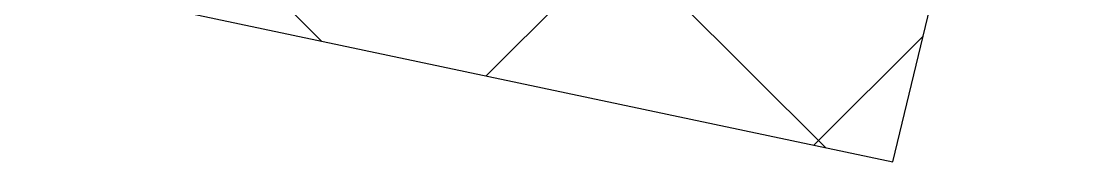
# Model space of a CAD drawing. Header units: metres. Extents: x 267365 to 277461, y 2088854 to 2108025.
# Drawn here: x 273502.55 to 273550.78, y 2097319.89 to 2097326.26 of the extents above; entities that cross this region are included whole.
import ezdxf

# ---------------------------------------------------------------- set-up
doc = ezdxf.new("R2010")
doc.units = ezdxf.units.M
doc.layers.add('HARBOUR', color=1, linetype='Continuous')

msp = doc.modelspace()

# ---------------------------------------------------------------- linework, layer by layer
at = {"layer": 'HARBOUR'}
for p, q in [((273541.975, 2097319.891), (273583.226, 2097492.606)), ((273541.975, 2097319.891), (273583.226, 2097492.606)), ((273502.554, 2097328.241), (273541.975, 2097319.891)), ((273502.554, 2097328.241), (273541.975, 2097319.891))]:
    msp.add_line(p, q, dxfattribs=at)
at = {"layer": 'HARBOUR', "linetype": 'Continuous'}
for p, q in [((273538.92, 2097320.538), (273508.149, 2097351.309)), ((273538.92, 2097320.538), (273508.149, 2097351.309)), ((273523.573, 2097323.789), (273548.973, 2097349.188)), ((273523.573, 2097323.789), (273548.973, 2097349.188)), ((273516.133, 2097325.364), (273504.643, 2097336.854)), ((273516.133, 2097325.364), (273504.643, 2097336.854)), ((273538.394, 2097320.649), (273543.337, 2097325.592)), ((273538.394, 2097320.649), (273543.337, 2097325.592))]:
    msp.add_line(p, q, dxfattribs=at)

doc.saveas('drawing.dxf')
